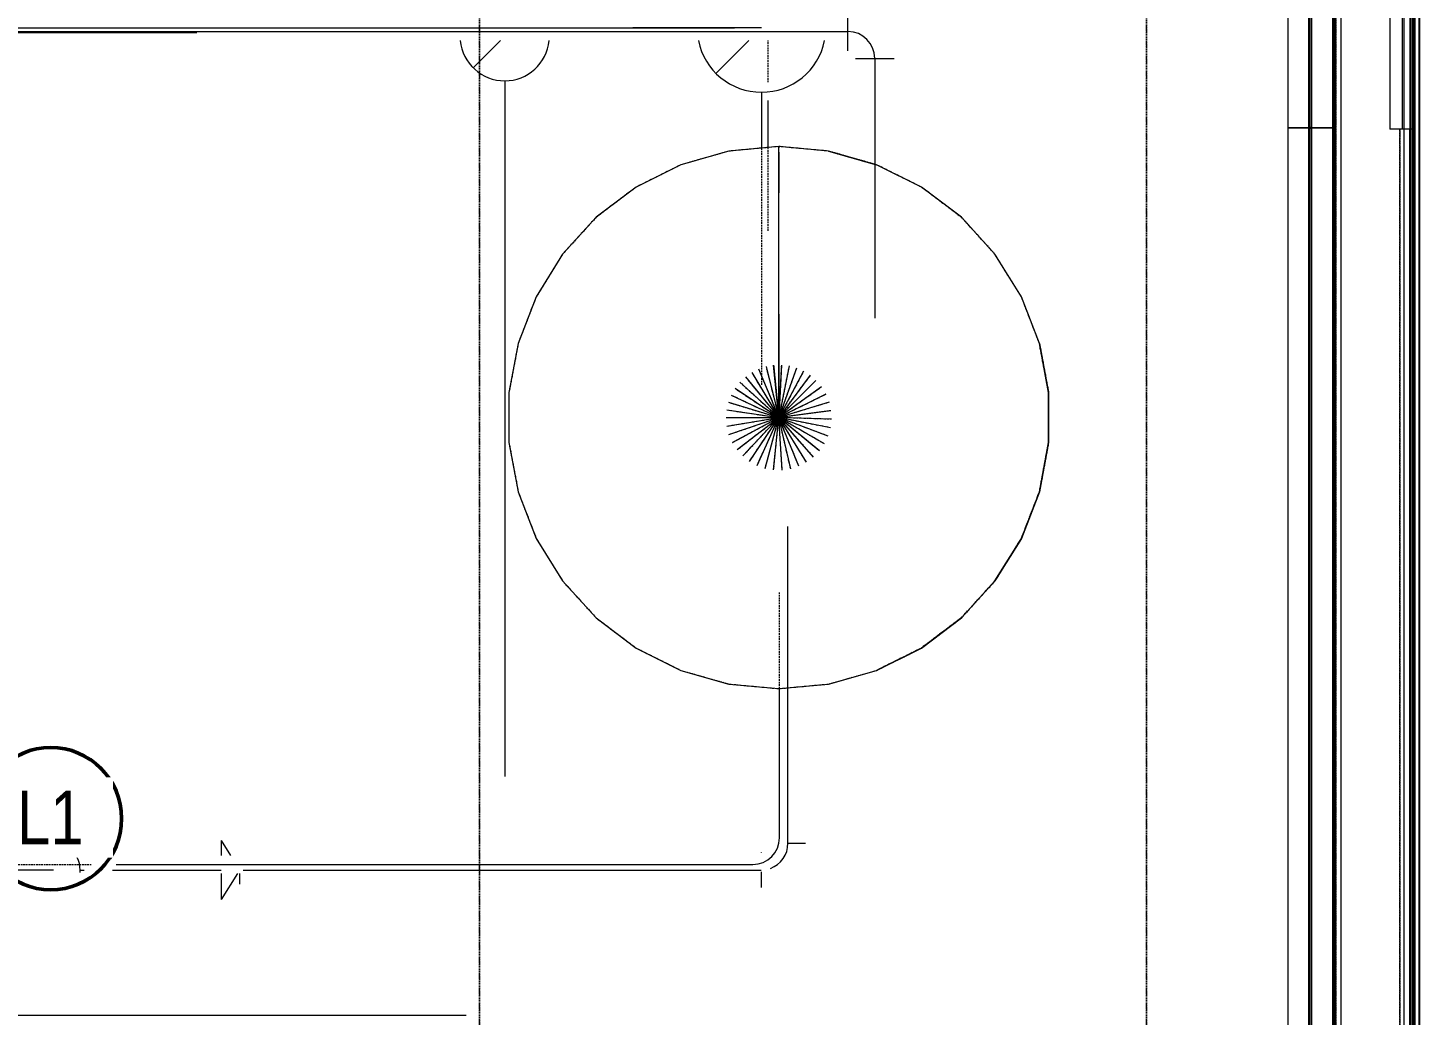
# Model space of a CAD drawing. Header units: centimetres. Extents: x -1906 to 5208, y -261 to 2955.
# Drawn here: x -499.1 to -110, y 969.7 to 1245.7 of the extents above; entities that cross this region are included whole.
import ezdxf

# ---------------------------------------------------------------- set-up
doc = ezdxf.new("R2010")
doc.units = ezdxf.units.CM
for name, pattern in [('_Overhead', [0.47625, 0.3175, -0.15875]), ('_Overhead_2_', [0.47625, 0.3175, -0.15875]), ('Hidden', [0.714375, 0.47625, -0.238125])]:
    doc.linetypes.add(name, pattern=pattern)
for name, color, linetype, lineweight in [('A-DETL-HDLN', 7, 'Hidden', 18), ('A-FLOR', 7, 'Continuous', 18), ('A-GLAZ', 7, 'Continuous', 18), ('A-WALL', 7, 'Continuous', 18), ('A-WALL-PATT', 7, 'Continuous', 50), ('E-LITE-EQPM', 7, 'Continuous', 18), ('E-LITE-EQPM-IDEN', 7, 'Continuous', 18), ('M-EQPM', 7, 'Continuous', 18), ('M-HVAC-DUCT', 7, 'Continuous', 18), ('P-PIPE', 7, 'Continuous', 18), ('S-BEAM', 7, 'Continuous', 18)]:
    doc.layers.add(name, color=color, linetype=linetype, lineweight=lineweight)
doc.layers.add('M-HVAC-DUCT-ANNO', color=7, linetype='Continuous', lineweight=18, true_color=0x007f00)
doc.styles.add('Arial', font='arial.ttf', dxfattribs={"width": 0.8, "height": 15})

# ---------------------------------------------------------------- blocks, each defined once
blk = doc.blocks.new('Costanera Perfil Z - Parametrizado - h_22cm-1724570-N01 - Planta trazado tuberias refrig exist_ - detalle 1')
at = {"layer": 'S-BEAM', "color": 254, "true_color": 0xcccccc}
for p, q in [((-10.75, 487.69), (-10.75, -505.07)), ((-10.75, 487.69), (-10.75, -505.07)), ((-10.45, 487.69), (-10.45, -948.54)), ((-10.45, 487.69), (-10.45, -948.54)), ((-8.8, 487.69), (-8.8, -948.54)), ((-8.8, 487.69), (-8.8, -948.54)), ((8.8, 487.69), (8.8, -967.22)), ((8.8, 487.69), (8.8, -967.22)), ((10.45, 487.69), (10.45, -967.22)), ((10.45, 487.69), (10.45, -967.22)), ((10.75, -967.22), (10.75, 487.69)), ((10.75, 487.69), (10.75, -967.22))]:
    blk.add_line(p, q, dxfattribs=at)
blk = doc.blocks.new('Costanera Perfil Z - Parametrizado - h_22cm-V9-N01 - Planta trazado tuberias refrig exist_ - detalle 1')
at = {"layer": 'S-BEAM', "color": 254, "true_color": 0xcccccc}
for p, q in [((-10.75, 487.69), (-10.75, -505.07)), ((-10.75, 487.69), (-10.75, -505.07)), ((-10.45, 487.69), (-10.45, -948.54)), ((-10.45, 487.69), (-10.45, -948.54)), ((-8.8, 487.69), (-8.8, -948.54)), ((-8.8, 487.69), (-8.8, -948.54)), ((8.8, 487.69), (8.8, -948.54)), ((8.8, 487.69), (8.8, -948.54)), ((10.45, 487.69), (10.45, -967.22)), ((10.45, 487.69), (10.45, -948.8)), ((10.75, -967.22), (10.75, 487.69)), ((10.75, 487.69), (10.75, -948.8))]:
    blk.add_line(p, q, dxfattribs=at)
blk = doc.blocks.new('Costanera Perfil Z - Parametrizado - h_22cm-V10-N01 - Planta trazado tuberias refrig exist_ - detalle 1')
at = {"layer": 'S-BEAM', "color": 254, "true_color": 0xcccccc}
for p, q in [((-10.75, 487.69), (-10.75, -505.07)), ((-10.75, 487.69), (-10.75, -505.07)), ((-10.45, 487.69), (-10.45, -948.54)), ((-10.45, 487.69), (-10.45, -948.54)), ((-8.8, 487.69), (-8.8, -948.54)), ((-8.8, 487.69), (-8.8, -948.54)), ((8.8, -14.3), (8.8, -527.21)), ((8.8, -14.3), (8.8, -527.21)), ((10.45, -14.3), (10.45, -527.21)), ((10.45, -14.3), (10.45, -527.21)), ((10.75, -527.21), (10.75, -14.3)), ((10.75, -14.3), (10.75, -527.21))]:
    blk.add_line(p, q, dxfattribs=at)
blk = doc.blocks.new('Costanera Perfil Z - Parametrizado - h_22cm-V11-N01 - Planta trazado tuberias refrig exist_ - detalle 1')
at = {"layer": 'S-BEAM', "color": 254, "true_color": 0xcccccc}
for p, q in [((-10.75, 487.69), (-10.75, -505.07)), ((-10.75, 487.69), (-10.75, -505.07)), ((-10.45, 487.69), (-10.45, -635.88)), ((-10.45, 487.69), (-10.45, -635.88)), ((-8.8, 487.69), (-8.8, -948.54)), ((-8.8, 487.69), (-8.8, -948.54)), ((8.8, -14.3), (8.8, -527.21)), ((8.8, -14.3), (8.8, -527.21)), ((10.45, -14.3), (10.45, -527.21)), ((10.45, -14.3), (10.45, -527.21)), ((10.75, -527.21), (10.75, -14.3)), ((10.75, -14.3), (10.75, -527.21))]:
    blk.add_line(p, q, dxfattribs=at)
blk = doc.blocks.new('Costanera Perfil Z - Parametrizado - h_22cm-V12-N01 - Planta trazado tuberias refrig exist_ - detalle 1')
at = {"layer": 'S-BEAM', "color": 254, "true_color": 0xcccccc}
for p, q in [((-10.75, 487.69), (-10.75, -505.07)), ((-10.75, 487.69), (-10.75, -505.07)), ((-10.45, 487.69), (-10.45, -635.88)), ((-10.45, 487.69), (-10.45, -635.88)), ((-8.8, 487.69), (-8.8, -948.54)), ((-8.8, 487.69), (-8.8, -948.54)), ((8.8, -14.3), (8.8, -527.21)), ((8.8, -14.3), (8.8, -527.21)), ((10.45, -14.3), (10.45, -527.21)), ((10.45, -14.3), (10.45, -527.21)), ((10.75, -527.21), (10.75, -14.3)), ((10.75, -14.3), (10.75, -527.21))]:
    blk.add_line(p, q, dxfattribs=at)
blk = doc.blocks.new('Costanera Perfil Z - Parametrizado - h_22cm-V13-N01 - Planta trazado tuberias refrig exist_ - detalle 1')
at = {"layer": 'S-BEAM', "color": 254, "true_color": 0xcccccc}
for p, q in [((-10.75, 487.69), (-10.75, -505.07)), ((-10.75, 487.69), (-10.75, -505.07)), ((-10.45, 487.69), (-10.45, -635.88)), ((-10.45, 487.69), (-10.45, -635.88)), ((-8.8, 487.69), (-8.8, -948.54)), ((-8.8, 487.69), (-8.8, -948.54)), ((8.8, -14.3), (8.8, -527.21)), ((8.8, -14.3), (8.8, -527.21)), ((10.45, -14.3), (10.45, -527.21)), ((10.45, -14.3), (10.45, -527.21)), ((10.75, -527.21), (10.75, -14.3))]:
    blk.add_line(p, q, dxfattribs=at)
blk = doc.blocks.new('PQ_RVR_EST-01_ZZ_ZZ_MO_T_A_rvt-1-N01 - Planta trazado tuberias refrig exist_ - detalle 1')
at = {"layer": 'A-FLOR', "color": 254, "linetype": '_Overhead', "true_color": 0xd4d4d4}
for p, q in [((-115.47, 1217.33), (-115.36, 704.42)), ((-115.36, 704.42), (-115.47, 1217.33))]:
    blk.add_line(p, q, dxfattribs=at)
at = {"layer": 'S-BEAM', "color": 254, "true_color": 0xcccccc}
for p, q in [((-140.89, 1719.32), (-140.89, 1217.71)), ((-140.18, 1719.32), (-140.18, 1217.71)), ((-146.78, 1693.27), (-146.78, 1217.71)), ((-146.78, 1693.27), (-146.78, 1217.71)), ((-134.28, 1693.27), (-134.28, 1217.71)), ((-134.28, 1693.27), (-134.28, 1217.71)), ((-146.78, 1217.71), (-140.89, 1217.71)), ((-134.28, 1217.71), (-146.78, 1217.71)), ((-134.28, 1217.71), (-146.78, 1217.71)), ((-146.78, 1217.71), (-140.89, 1217.71)), ((-146.78, 1217.71), (-146.78, 735.26)), ((-146.78, 1217.71), (-146.78, 735.26)), ((-140.89, 1217.71), (-140.89, 726.56)), ((-140.18, 1217.71), (-134.28, 1217.71)), ((-140.18, 1217.71), (-134.28, 1217.71)), ((-140.18, 1217.71), (-140.18, 726.56)), ((-134.28, 1217.71), (-134.28, 735.26)), ((-134.28, 1217.71), (-134.28, 735.26))]:
    blk.add_line(p, q, dxfattribs=at)
at = {"layer": 'S-BEAM', "color": 254, "lineweight": 25, "true_color": 0xcccccc}
for p, q in [((-140.89, 1693.27), (-140.89, 1217.71)), ((-140.18, 1217.71), (-140.18, 1693.27)), ((-140.89, 1217.71), (-140.18, 1217.71)), ((-140.18, 1217.71), (-140.89, 1217.71)), ((-140.89, 1217.71), (-140.89, 735.26)), ((-140.18, 735.26), (-140.18, 1217.71))]:
    blk.add_line(p, q, dxfattribs=at)
at = {"layer": 'S-BEAM', "color": 254, "linetype": '_Overhead', "lineweight": 18, "true_color": 0xd4d4d4}
for name in ['Costanera Perfil Z - Parametrizado - h_22cm-1724570-N01 - Planta trazado tuberias refrig exist_ - detalle 1', 'Costanera Perfil Z - Parametrizado - h_22cm-V9-N01 - Planta trazado tuberias refrig exist_ - detalle 1', 'Costanera Perfil Z - Parametrizado - h_22cm-V10-N01 - Planta trazado tuberias refrig exist_ - detalle 1', 'Costanera Perfil Z - Parametrizado - h_22cm-V11-N01 - Planta trazado tuberias refrig exist_ - detalle 1', 'Costanera Perfil Z - Parametrizado - h_22cm-V12-N01 - Planta trazado tuberias refrig exist_ - detalle 1', 'Costanera Perfil Z - Parametrizado - h_22cm-V13-N01 - Planta trazado tuberias refrig exist_ - detalle 1']:
    blk.add_blockref(name, (-123.14, 1231.63), dxfattribs=at)
blk = doc.blocks.new('M_Window-Louvers - 0_70 x 1_20-V23-N01 - Planta trazado tuberias refrig exist_ - detalle 1')
at = {"layer": 'A-GLAZ', "color": 253, "true_color": 0xaaaaaa}
for p, q in [((-33.1, -1.485), (-33.1, -0.885)), ((-33.1, -1.785), (-33.1, -1.485)), ((-33.1, -3.435), (-33.1, -1.785)), ((-33.1, -3.8775), (-33.1, -3.435)), ((-33.1, -7.37), (-33.1, -3.8775)), ((-33.1, -3.8775), (33.1, -3.8775)), ((33.1, -0.885), (33.1, -1.485)), ((33.1, -1.485), (33.1, -1.785)), ((33.1, -1.785), (33.1, -3.435)), ((33.1, -3.435), (33.1, -3.8775)), ((33.1, -3.8775), (33.1, -7.37)), ((-33.1, -7.37), (33.1, -7.37))]:
    blk.add_line(p, q, dxfattribs=at)
blk = doc.blocks.new('PQ_RVR_ARQ-01_ZZ_ZZ_MO_T_A_rvt-1-N01 - Planta trazado tuberias refrig exist_ - detalle 1')
at = {"layer": 'A-WALL-PATT', "lineweight": 18, "true_color": 0xdddddd}
h = blk.add_hatch(color=254, dxfattribs=at)
h.paths.add_polyline_path([(-111.29, 533.63), (-111.29, 710.26), (-111.79, 710.26), (-111.79, 533.63)])
h.paths.add_polyline_path([(-111.29, 780.26), (-111.29, 1292.02), (-111.79, 1292.02), (-111.79, 780.26)])
h.paths.add_polyline_path([(-111.29, 1362.02), (-111.29, 1862.31), (-111.79, 1862.31), (-111.79, 1362.02)])
at = {"layer": 'A-FLOR', "color": 254, "linetype": '_Overhead_2_', "true_color": 0xd4d4d4}
for p, q in [((-372.77, 751.72), (-372.77, 1719.32)), ((-372.77, 1719.32), (-372.77, 751.72)), ((-186.3, 1719.32), (-186.3, 751.72)), ((-186.3, 751.72), (-186.3, 1719.32)), ((-133.39, 1719.32), (-133.39, 595.74)), ((-133.39, 595.74), (-133.39, 1719.32))]:
    blk.add_line(p, q, dxfattribs=at)
at = {"layer": 'A-WALL', "color": 253, "lineweight": 25, "true_color": 0xaaaaaa}
for p, q in [((-111.79, 1719.32), (-111.79, 533.63)), ((-111.29, 533.63), (-111.29, 1719.32)), ((-110.04, 1719.32), (-110.04, 255.84)), ((-112.54, 704.42), (-112.54, 1217.33))]:
    blk.add_line(p, q, dxfattribs=at)
at = {"layer": 'A-GLAZ', "color": 254, "lineweight": 18, "true_color": 0xd4d4d4, "rotation": 269.9999999999995}
blk.add_blockref('M_Window-Louvers - 0_70 x 1_20-V23-N01 - Planta trazado tuberias refrig exist_ - detalle 1', (-110.91, 1250.43), dxfattribs=at)
blk = doc.blocks.new('M_Round Elbow - 1 D-1422211-N01 - Planta trazado tuberias refrig exist_ - detalle 1')
at = {"layer": 'M-HVAC-DUCT', "color": 6, "true_color": 0xff00ff}
blk.add_line((-293.95, 1245.65), (-329.95, 1245.65), dxfattribs=at)
blk = doc.blocks.new('Lighting-Pendant-Vibia-NOTRH-5662 - Standard-V60-N01 - Planta trazado tuberias refrig exist_ - detalle 1')
at = {"layer": 'E-LITE-EQPM', "color": 30, "lineweight": 35, "true_color": 0xff8000}
for radius, start, end in [(20, 0, 180), (19.7, 0, 180), (7.28, 0, 180), (4.5, 0, 180), (4.5, 0, 180), (20, 180, 0), (19.7, 180, 0), (7.28, 180, 0), (4.5, 180, 0), (4.5, 180, 0)]:
    blk.add_arc((0, 0), radius, start, end, dxfattribs=at)
blk = doc.blocks.new('Estanque 2 - Estanque 2-1383660-N01 - Planta trazado tuberias refrig exist_ - detalle 1')
at = {"layer": 'A-DETL-HDLN'}
for p, q in [((-13.89, 74.42), (-27.34, 70.6)), ((-13.89, 74.42), (-27.34, 70.6)), ((0.03, 75.71), (-13.89, 74.42)), ((0.03, 75.71), (-13.89, 74.42)), ((0.03, 75.3), (0.03, 75.71)), ((13.95, 74.42), (0.03, 75.71)), ((0.03, 75.71), (0.03, 75.3)), ((13.95, 74.42), (0.03, 75.71)), ((0.03, 74.16), (0.03, 75.3)), ((0.03, 74.16), (0.03, 75.3)), ((0.03, 72.32), (0.03, 74.16)), ((0.03, 74.16), (0.03, 72.32)), ((27.4, 70.6), (13.95, 74.42)), ((13.95, 74.42), (27.4, 70.6)), ((-27.34, 70.6), (-39.86, 64.36)), ((-27.34, 70.6), (-39.86, 64.36)), ((0.03, 69.78), (0.03, 72.32)), ((0.03, 72.32), (0.03, 69.78)), ((39.92, 64.36), (27.4, 70.6)), ((39.92, 64.36), (27.4, 70.6)), ((0.03, 62.75), (0.03, 69.78)), ((0.03, 69.78), (0.03, 62.75)), ((-39.86, 64.36), (-51.01, 55.94)), ((-39.86, 64.36), (-51.01, 55.94)), ((0.03, 53.32), (0.03, 62.75)), ((0.03, 53.32), (0.03, 62.75)), ((51.08, 55.94), (39.96, 64.33)), ((51.08, 55.94), (39.96, 64.33)), ((-51.01, 55.94), (-60.43, 45.61)), ((-51.01, 55.94), (-60.43, 45.61)), ((60.49, 45.61), (51.08, 55.94)), ((60.49, 45.61), (51.08, 55.94)), ((0.03, 41.86), (0.03, 53.32)), ((0.03, 41.86), (0.03, 53.32)), ((-60.43, 45.61), (-67.79, 33.72)), ((-60.43, 45.61), (-67.79, 33.72)), ((67.86, 33.72), (60.49, 45.61)), ((67.86, 33.72), (60.49, 45.61)), ((0.03, 28.81), (0.03, 41.86)), ((0.03, 28.81), (0.03, 41.86)), ((-67.79, 33.72), (-72.84, 20.68)), ((-67.79, 33.72), (-72.84, 20.68)), ((72.91, 20.68), (67.86, 33.72)), ((72.91, 20.68), (67.86, 33.72)), ((0.03, 14.66), (0.03, 28.81)), ((0.03, 28.81), (0.03, 14.66)), ((-72.84, 20.68), (-75.41, 6.94)), ((-72.84, 20.68), (-75.41, 6.94)), ((72.91, 20.68), (75.48, 6.94)), ((75.48, 6.94), (72.91, 20.68)), ((-7.53, 12.56), (0.03, -0.05)), ((-7.53, 12.56), (0.03, -0.05)), ((-5.6, 13.54), (0.03, -0.05)), ((-5.6, 13.54), (0.03, -0.05)), ((-3.54, 14.22), (0.03, -0.05)), ((-3.54, 14.22), (0.03, -0.05)), ((0.03, -0.05), (-1.41, 14.59)), ((-1.41, 14.59), (0.03, -0.05)), ((0.03, -0.05), (0.03, 14.66)), ((0.03, 14.66), (0.03, -0.05)), ((0.75, 14.64), (0.03, -0.05)), ((0.75, 14.64), (0.03, -0.05)), ((2.9, 14.38), (0.03, -0.05)), ((2.9, 14.38), (0.03, -0.05)), ((4.99, 13.8), (0.03, -0.05)), ((4.99, 13.8), (0.03, -0.05)), ((6.97, 12.92), (0.03, -0.05)), ((6.97, 12.92), (0.03, -0.05)), ((8.79, 11.76), (0.03, -0.05)), ((8.79, 11.76), (0.03, -0.05)), ((-12.2, 8.12), (0.03, -0.05)), ((-12.2, 8.12), (0.03, -0.05)), ((-10.87, 9.83), (0.03, -0.05)), ((-10.87, 9.83), (0.03, -0.05)), ((-9.3, 11.32), (0.03, -0.05)), ((-9.3, 11.32), (0.03, -0.05)), ((10.43, 10.35), (0.03, -0.05)), ((10.43, 10.35), (0.03, -0.05)), ((11.99, 8.52), (0.03, -0.05)), ((11.99, 8.52), (0.03, -0.05)), ((-75.41, 6.94), (-75.41, -7.05)), ((-75.41, 6.94), (-75.41, -7.05)), ((-14.05, 4.22), (0.03, -0.05)), ((-14.05, 4.22), (0.03, -0.05)), ((-13.27, 6.24), (0.03, -0.05)), ((-13.27, 6.24), (0.03, -0.05)), ((13.23, 6.45), (0.03, -0.05)), ((13.23, 6.45), (0.03, -0.05)), ((14.11, 4.22), (0.03, -0.05)), ((14.11, 4.22), (0.03, -0.05)), ((75.48, 6.94), (75.48, -7.05)), ((75.48, -7.05), (75.48, 6.94)), ((-14.52, 2.1), (0.03, -0.05)), ((-14.52, 2.1), (0.03, -0.05)), ((14.62, 1.87), (0.03, -0.05)), ((14.62, 1.87), (0.03, -0.05)), ((-14.68, -0.05), (0.03, -0.05)), ((-14.68, -0.05), (0.03, -0.05)), ((-14.49, -2.45), (0.03, -0.05)), ((-14.49, -2.45), (0.03, -0.05)), ((-13.9, -4.78), (0.03, -0.05)), ((-13.9, -4.78), (0.03, -0.05)), ((-12.94, -6.99), (0.03, -0.05)), ((-12.94, -6.99), (0.03, -0.05)), ((-11.64, -9.01), (0.03, -0.05)), ((-11.64, -9.01), (0.03, -0.05)), ((-10.03, -10.79), (0.03, -0.05)), ((-10.03, -10.79), (0.03, -0.05)), ((-8.14, -12.29), (0.03, -0.05)), ((-8.14, -12.29), (0.03, -0.05)), ((-6.04, -13.46), (0.03, -0.05)), ((-6.04, -13.46), (0.03, -0.05)), ((-3.78, -14.27), (0.03, -0.05)), ((-3.78, -14.27), (0.03, -0.05)), ((-1.41, -14.7), (0.03, -0.05)), ((-1.41, -14.7), (0.03, -0.05)), ((14.74, -0.54), (0.03, -0.05)), ((14.74, -0.54), (0.03, -0.05)), ((14.46, -2.92), (0.03, -0.05)), ((14.46, -2.92), (0.03, -0.05)), ((13.8, -5.24), (0.03, -0.05)), ((13.8, -5.24), (0.03, -0.05)), ((12.77, -7.41), (0.03, -0.05)), ((12.77, -7.41), (0.03, -0.05)), ((11.4, -9.39), (0.03, -0.05)), ((11.4, -9.39), (0.03, -0.05)), ((9.73, -11.12), (0.03, -0.05)), ((9.73, -11.12), (0.03, -0.05)), ((7.8, -12.55), (0.03, -0.05)), ((7.8, -12.55), (0.03, -0.05)), ((5.66, -13.65), (0.03, -0.05)), ((5.66, -13.65), (0.03, -0.05)), ((3.37, -14.38), (0.03, -0.05)), ((3.37, -14.38), (0.03, -0.05)), ((0.99, -14.74), (0.03, -0.05)), ((0.99, -14.74), (0.03, -0.05)), ((-75.41, -7.05), (-72.84, -20.79)), ((-75.41, -7.05), (-72.84, -20.79)), ((75.48, -7.05), (72.91, -20.79)), ((72.91, -20.79), (75.48, -7.05)), ((-72.84, -20.79), (-67.79, -33.83)), ((-72.84, -20.79), (-67.79, -33.83)), ((72.91, -20.79), (67.86, -33.83)), ((67.86, -33.83), (72.91, -20.79)), ((-67.79, -33.83), (-60.43, -45.71)), ((-67.79, -33.83), (-60.43, -45.71)), ((67.86, -33.83), (60.49, -45.71)), ((60.49, -45.71), (67.86, -33.83)), ((-60.43, -45.71), (-51.01, -56.05)), ((-60.43, -45.71), (-51.01, -56.05)), ((60.49, -45.71), (51.08, -56.05)), ((51.08, -56.05), (60.49, -45.71)), ((-51.01, -56.05), (-39.86, -64.47)), ((-51.01, -56.05), (-39.86, -64.47)), ((51.08, -56.05), (39.92, -64.47)), ((39.92, -64.47), (51.08, -56.05)), ((-39.86, -64.47), (-27.34, -70.71)), ((-39.86, -64.47), (-27.34, -70.71)), ((39.92, -64.47), (27.4, -70.71)), ((27.4, -70.71), (39.92, -64.47)), ((-27.34, -70.71), (-13.89, -74.53)), ((-27.34, -70.71), (-13.89, -74.53)), ((13.95, -74.53), (27.4, -70.71)), ((13.95, -74.53), (27.4, -70.71)), ((-13.89, -74.53), (0.03, -75.82)), ((-13.89, -74.53), (0.03, -75.82)), ((0.03, -75.82), (13.95, -74.53)), ((0.03, -75.82), (13.95, -74.53))]:
    blk.add_line(p, q, dxfattribs=at)
at = {"layer": 'M-EQPM'}
for p, q in [((-13.89, 74.42), (-27.34, 70.6)), ((-13.89, 74.42), (-27.34, 70.6)), ((0.03, 75.71), (-13.89, 74.42)), ((0.03, 75.71), (-13.89, 74.42)), ((0.03, 75.3), (0.03, 75.71)), ((13.95, 74.42), (0.03, 75.71)), ((0.03, 75.71), (0.03, 75.3)), ((13.95, 74.42), (0.03, 75.71)), ((0.03, 74.16), (0.03, 75.3)), ((0.03, 74.16), (0.03, 75.3)), ((0.03, 72.32), (0.03, 74.16)), ((0.03, 74.16), (0.03, 72.32)), ((27.4, 70.6), (13.95, 74.42)), ((13.95, 74.42), (27.4, 70.6)), ((-27.34, 70.6), (-39.86, 64.36)), ((-27.34, 70.6), (-39.86, 64.36)), ((0.03, 69.78), (0.03, 72.32)), ((0.03, 72.32), (0.03, 69.78)), ((39.92, 64.36), (27.4, 70.6)), ((39.92, 64.36), (27.4, 70.6)), ((0.03, 62.75), (0.03, 69.78)), ((0.03, 69.78), (0.03, 62.75)), ((-39.86, 64.36), (-51.01, 55.94)), ((-39.86, 64.36), (-51.01, 55.94)), ((0.03, 53.32), (0.03, 62.75)), ((0.03, 53.32), (0.03, 62.75)), ((51.08, 55.94), (39.96, 64.33)), ((51.08, 55.94), (39.96, 64.33)), ((-51.01, 55.94), (-60.43, 45.61)), ((-51.01, 55.94), (-60.43, 45.61)), ((60.49, 45.61), (51.08, 55.94)), ((60.49, 45.61), (51.08, 55.94)), ((0.03, 41.86), (0.03, 53.32)), ((0.03, 41.86), (0.03, 53.32)), ((-60.43, 45.61), (-67.79, 33.72)), ((-60.43, 45.61), (-67.79, 33.72)), ((67.86, 33.72), (60.49, 45.61)), ((67.86, 33.72), (60.49, 45.61)), ((0.03, 28.81), (0.03, 41.86)), ((0.03, 28.81), (0.03, 41.86)), ((-67.79, 33.72), (-72.84, 20.68)), ((-67.79, 33.72), (-72.84, 20.68)), ((72.91, 20.68), (67.86, 33.72)), ((72.91, 20.68), (67.86, 33.72)), ((0.03, 14.66), (0.03, 28.81)), ((0.03, 28.81), (0.03, 14.66)), ((-72.84, 20.68), (-75.41, 6.94)), ((-72.84, 20.68), (-75.41, 6.94)), ((72.91, 20.68), (75.48, 6.94)), ((75.48, 6.94), (72.91, 20.68)), ((-7.53, 12.56), (0.03, -0.05)), ((-7.53, 12.56), (0.03, -0.05)), ((-5.6, 13.54), (0.03, -0.05)), ((-5.6, 13.54), (0.03, -0.05)), ((-3.54, 14.22), (0.03, -0.05)), ((-3.54, 14.22), (0.03, -0.05)), ((0.03, -0.05), (-1.41, 14.59)), ((-1.41, 14.59), (0.03, -0.05)), ((0.03, -0.05), (0.03, 14.66)), ((0.03, 14.66), (0.03, -0.05)), ((0.75, 14.64), (0.03, -0.05)), ((0.75, 14.64), (0.03, -0.05)), ((2.9, 14.38), (0.03, -0.05)), ((2.9, 14.38), (0.03, -0.05)), ((4.99, 13.8), (0.03, -0.05)), ((4.99, 13.8), (0.03, -0.05)), ((6.97, 12.92), (0.03, -0.05)), ((6.97, 12.92), (0.03, -0.05)), ((8.79, 11.76), (0.03, -0.05)), ((8.79, 11.76), (0.03, -0.05)), ((-12.2, 8.12), (0.03, -0.05)), ((-12.2, 8.12), (0.03, -0.05)), ((-10.87, 9.83), (0.03, -0.05)), ((-10.87, 9.83), (0.03, -0.05)), ((-9.3, 11.32), (0.03, -0.05)), ((-9.3, 11.32), (0.03, -0.05)), ((10.43, 10.35), (0.03, -0.05)), ((10.43, 10.35), (0.03, -0.05)), ((11.99, 8.52), (0.03, -0.05)), ((11.99, 8.52), (0.03, -0.05)), ((-75.41, 6.94), (-75.41, -7.05)), ((-75.41, 6.94), (-75.41, -7.05)), ((-14.05, 4.22), (0.03, -0.05)), ((-14.05, 4.22), (0.03, -0.05)), ((-13.27, 6.24), (0.03, -0.05)), ((-13.27, 6.24), (0.03, -0.05)), ((13.23, 6.45), (0.03, -0.05)), ((13.23, 6.45), (0.03, -0.05)), ((14.11, 4.22), (0.03, -0.05)), ((14.11, 4.22), (0.03, -0.05)), ((75.48, 6.94), (75.48, -7.05)), ((75.48, -7.05), (75.48, 6.94)), ((-14.52, 2.1), (0.03, -0.05)), ((-14.52, 2.1), (0.03, -0.05)), ((14.62, 1.87), (0.03, -0.05)), ((14.62, 1.87), (0.03, -0.05)), ((-14.68, -0.05), (0.03, -0.05)), ((-14.68, -0.05), (0.03, -0.05)), ((-14.49, -2.45), (0.03, -0.05)), ((-14.49, -2.45), (0.03, -0.05)), ((-13.9, -4.78), (0.03, -0.05)), ((-13.9, -4.78), (0.03, -0.05)), ((-12.94, -6.99), (0.03, -0.05)), ((-12.94, -6.99), (0.03, -0.05)), ((-11.64, -9.01), (0.03, -0.05)), ((-11.64, -9.01), (0.03, -0.05)), ((-10.03, -10.79), (0.03, -0.05)), ((-10.03, -10.79), (0.03, -0.05)), ((-8.14, -12.29), (0.03, -0.05)), ((-8.14, -12.29), (0.03, -0.05)), ((-6.04, -13.46), (0.03, -0.05)), ((-6.04, -13.46), (0.03, -0.05)), ((-3.78, -14.27), (0.03, -0.05)), ((-3.78, -14.27), (0.03, -0.05)), ((-1.41, -14.7), (0.03, -0.05)), ((-1.41, -14.7), (0.03, -0.05)), ((14.74, -0.54), (0.03, -0.05)), ((14.74, -0.54), (0.03, -0.05)), ((14.46, -2.92), (0.03, -0.05)), ((14.46, -2.92), (0.03, -0.05)), ((13.8, -5.24), (0.03, -0.05)), ((13.8, -5.24), (0.03, -0.05)), ((12.77, -7.41), (0.03, -0.05)), ((12.77, -7.41), (0.03, -0.05)), ((11.4, -9.39), (0.03, -0.05)), ((11.4, -9.39), (0.03, -0.05)), ((9.73, -11.12), (0.03, -0.05)), ((9.73, -11.12), (0.03, -0.05)), ((7.8, -12.55), (0.03, -0.05)), ((7.8, -12.55), (0.03, -0.05)), ((5.66, -13.65), (0.03, -0.05)), ((5.66, -13.65), (0.03, -0.05)), ((3.37, -14.38), (0.03, -0.05)), ((3.37, -14.38), (0.03, -0.05)), ((0.99, -14.74), (0.03, -0.05)), ((0.99, -14.74), (0.03, -0.05)), ((-75.41, -7.05), (-72.84, -20.79)), ((-75.41, -7.05), (-72.84, -20.79)), ((75.48, -7.05), (72.91, -20.79)), ((72.91, -20.79), (75.48, -7.05)), ((-72.84, -20.79), (-67.79, -33.83)), ((-72.84, -20.79), (-67.79, -33.83)), ((72.91, -20.79), (67.86, -33.83)), ((67.86, -33.83), (72.91, -20.79)), ((-67.79, -33.83), (-60.43, -45.71)), ((-67.79, -33.83), (-60.43, -45.71)), ((67.86, -33.83), (60.49, -45.71)), ((60.49, -45.71), (67.86, -33.83)), ((-60.43, -45.71), (-51.01, -56.05)), ((-60.43, -45.71), (-51.01, -56.05)), ((60.49, -45.71), (51.08, -56.05)), ((51.08, -56.05), (60.49, -45.71)), ((-51.01, -56.05), (-39.86, -64.47)), ((-51.01, -56.05), (-39.86, -64.47)), ((51.08, -56.05), (39.92, -64.47)), ((39.92, -64.47), (51.08, -56.05)), ((-39.86, -64.47), (-27.34, -70.71)), ((-39.86, -64.47), (-27.34, -70.71)), ((39.92, -64.47), (27.4, -70.71)), ((27.4, -70.71), (39.92, -64.47)), ((-27.34, -70.71), (-13.89, -74.53)), ((-27.34, -70.71), (-13.89, -74.53)), ((13.95, -74.53), (27.4, -70.71)), ((13.95, -74.53), (27.4, -70.71)), ((-13.89, -74.53), (0.03, -75.82)), ((-13.89, -74.53), (0.03, -75.82)), ((0.03, -75.82), (13.95, -74.53)), ((0.03, -75.82), (13.95, -74.53))]:
    blk.add_line(p, q, dxfattribs=at)

msp = doc.modelspace()

# ---------------------------------------------------------------- linework, layer by layer
at = {"layer": 'A-DETL-HDLN', "color": 6, "true_color": 0xff00ff}
for p, q in [((-292.04, 1230.43), (-292.04, 1242.12)), ((-293.95, 1212.03), (-293.95, 1145.65)), ((-292.04, 1188.87), (-292.04, 1212.21)), ((-288.9, 1060.98), (-288.9, 1087.79)), ((-503.92, 1011.79), (-481.42, 1011.79))]:
    msp.add_line(p, q, dxfattribs=at)
at = {"layer": 'A-DETL-HDLN', "color": 6, "linetype": 'Continuous', "true_color": 0xff00ff}
for p, q in [((-286.55, 1061.19), (-286.55, 1106.23)), ((-491.95, 1010.23), (-501.97, 1010.23)), ((-484.45, 1010.23), (-483.37, 1010.23))]:
    msp.add_line(p, q, dxfattribs=at)
for start, end in [(131.15, 135), (0, 55.4938), (355.0527, 0)]:
    msp.add_arc((-491.95, 1010.23), 7.5, start, end, dxfattribs=at)
at = {"layer": 'M-HVAC-DUCT', "color": 6, "true_color": 0xff00ff}
for p, q in [((-969.45, 1245.65), (-301.45, 1245.65)), ((-826.99, 1244.33), (-451.83, 1244.33)), ((-365.73, 1230.85), (-365.73, 1036.35)), ((-293.95, 1227.65), (-293.95, 1212.03)), ((-292.04, 1212.21), (-292.04, 1225.38)), ((-288.9, 1019.29), (-288.9, 1060.97)), ((-474.36, 1011.79), (-296.4, 1011.79)), ((-1004.54, 969.68), (-376.54, 969.68))]:
    msp.add_line(p, q, dxfattribs=at)
msp.add_arc((-296.4, 1019.29), 7.5, 270, 0, dxfattribs=at)
at = {"layer": 'M-HVAC-DUCT-ANNO', "color": 6, "true_color": 0xff00ff}
for p, q in [((-366.95, 1242.12), (-374.57, 1234.51)), ((-297.48, 1242.12), (-306.68, 1232.93))]:
    msp.add_line(p, q, dxfattribs=at)
for centre, radius, start, end in [((-365.73, 1243.35), 12.5, 185.6718, 354.3268), ((-293.95, 1245.65), 18, 191.3662, 348.6324)]:
    msp.add_arc(centre, radius, start, end, dxfattribs=at)
at = {"layer": 'P-PIPE', "color": 6, "true_color": 0xff00ff}
for p, q in [((-269.77, 1239.21), (-269.77, 1250.03)), ((-1029.03, 1244.63), (-269.77, 1244.62)), ((-267.68, 1237.12), (-256.86, 1237.12)), ((-262.27, 1237.12), (-262.27, 1164.54)), ((-286.55, 1017.73), (-286.55, 1061.18)), ((-445.05, 1018.46), (-442.44, 1014.29)), ((-445.05, 1018.46), (-445.05, 1014.29)), ((-286.66, 1017.73), (-281.65, 1017.73)), ((-294.05, 1015.13), (-294.05, 1015.02)), ((-475.44, 1010.23), (-445.05, 1010.23)), ((-440.49, 1009.29), (-445.05, 1002)), ((-445.05, 1009.29), (-445.05, 1002)), ((-439.9, 1009.29), (-439.9, 1006.3)), ((-438.84, 1010.23), (-294.05, 1010.23)), ((-294.05, 1009.71), (-294.05, 1005.33))]:
    msp.add_line(p, q, dxfattribs=at)
msp.add_arc((-294.05, 1017.73), 7.5, 290.4497, 0, dxfattribs=at)
msp.add_ellipse((-269.77, 1237.12), major_axis=(0, 7.5), ratio=0.999998, start_param=4.712389, end_param=6.283185, dxfattribs=at)

# ---------------------------------------------------------------- block references
at = {"lineweight": 5}
for name in ['PQ_RVR_ARQ-01_ZZ_ZZ_MO_T_A_rvt-1-N01 - Planta trazado tuberias refrig exist_ - detalle 1', 'PQ_RVR_EST-01_ZZ_ZZ_MO_T_A_rvt-1-N01 - Planta trazado tuberias refrig exist_ - detalle 1']:
    msp.add_blockref(name, (0, 0), dxfattribs=at)
at = {"layer": 'A-DETL-HDLN'}
msp.add_blockref('Estanque 2 - Estanque 2-1383660-N01 - Planta trazado tuberias refrig exist_ - detalle 1', (-289.14, 1136.77), dxfattribs=at)
at = {"layer": 'E-LITE-EQPM', "color": 30, "lineweight": 35, "true_color": 0xff8000}
msp.add_blockref('Lighting-Pendant-Vibia-NOTRH-5662 - Standard-V60-N01 - Planta trazado tuberias refrig exist_ - detalle 1', (-492.67, 1024.61), dxfattribs=at)
at = {"layer": 'M-HVAC-DUCT', "color": 6, "true_color": 0xff00ff}
msp.add_blockref('M_Round Elbow - 1 D-1422211-N01 - Planta trazado tuberias refrig exist_ - detalle 1', (0, 0), dxfattribs=at)

# ---------------------------------------------------------------- next in the draw order: texts
at = {"layer": 'E-LITE-EQPM-IDEN', "lineweight": 9, "insert": (-502.13, 1032.42), "char_height": 15, "width": 23.0886, "attachment_point": 1, "style": 'Arial', "bg_fill": 3, "box_fill_scale": 1.25, "bg_fill_color": 256, "bg_fill_true_color": 13158600, "bg_fill_transparency": 0}
msp.add_mtext('L1', dxfattribs=at)

doc.saveas('drawing.dxf')
